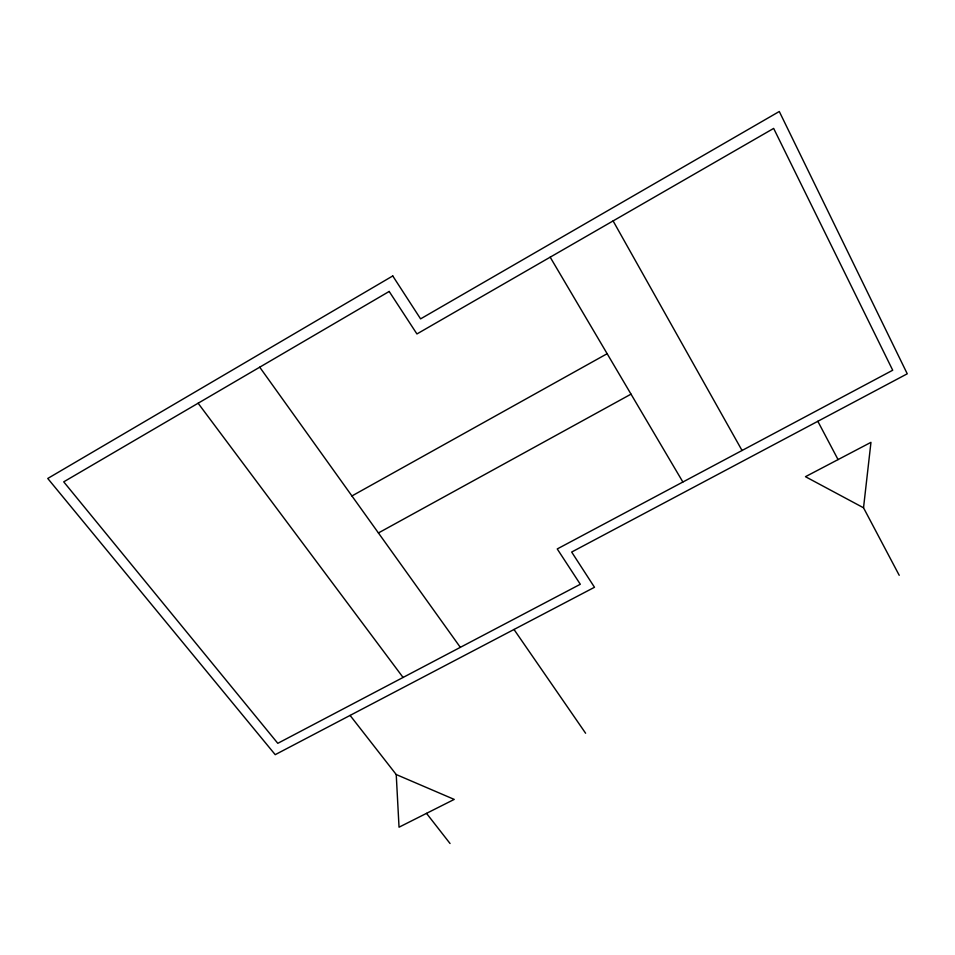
<?xml version="1.0" encoding="UTF-8"?>
<svg xmlns="http://www.w3.org/2000/svg" width="955" height="955" viewBox="0 0 955 955"><rect width="100%" height="100%" fill="white"/><g stroke="black" fill="none" stroke-linecap="round" stroke-linejoin="round"><path stroke-width="1.43" d="M863.523 507.785L870.96 442.344L805.459 476.688L863.523 507.785L899.216 575.304M351.929 495.955L607.153 353.708M378.419 532.95L631.016 394.152M396.23 774.541L454.222 799.407L399.035 827.197L396.23 774.541L350.091 715.414M426.515 813.362L450.044 843.504M198.115 403.225L403.07 677.453M259.724 367.186L460.334 647.347M514.005 629.476L585.606 733.237M550.176 257.17L682.873 482.012M613.098 220.927L742.047 450.485M817.826 421.298L838.06 459.594M392.756 275.947L47.75 478.467L275.219 754.665L594.488 587.277L571.663 552.05L907.25 373.799L779.292 111.496L420.582 318.875L392.756 275.947M389.186 291.454L63.722 481.845L277.798 743.324L580.306 584.269L557.243 548.946L892.71 370.23L773.657 128.412L416.929 333.952L389.186 291.454"/></g></svg>
